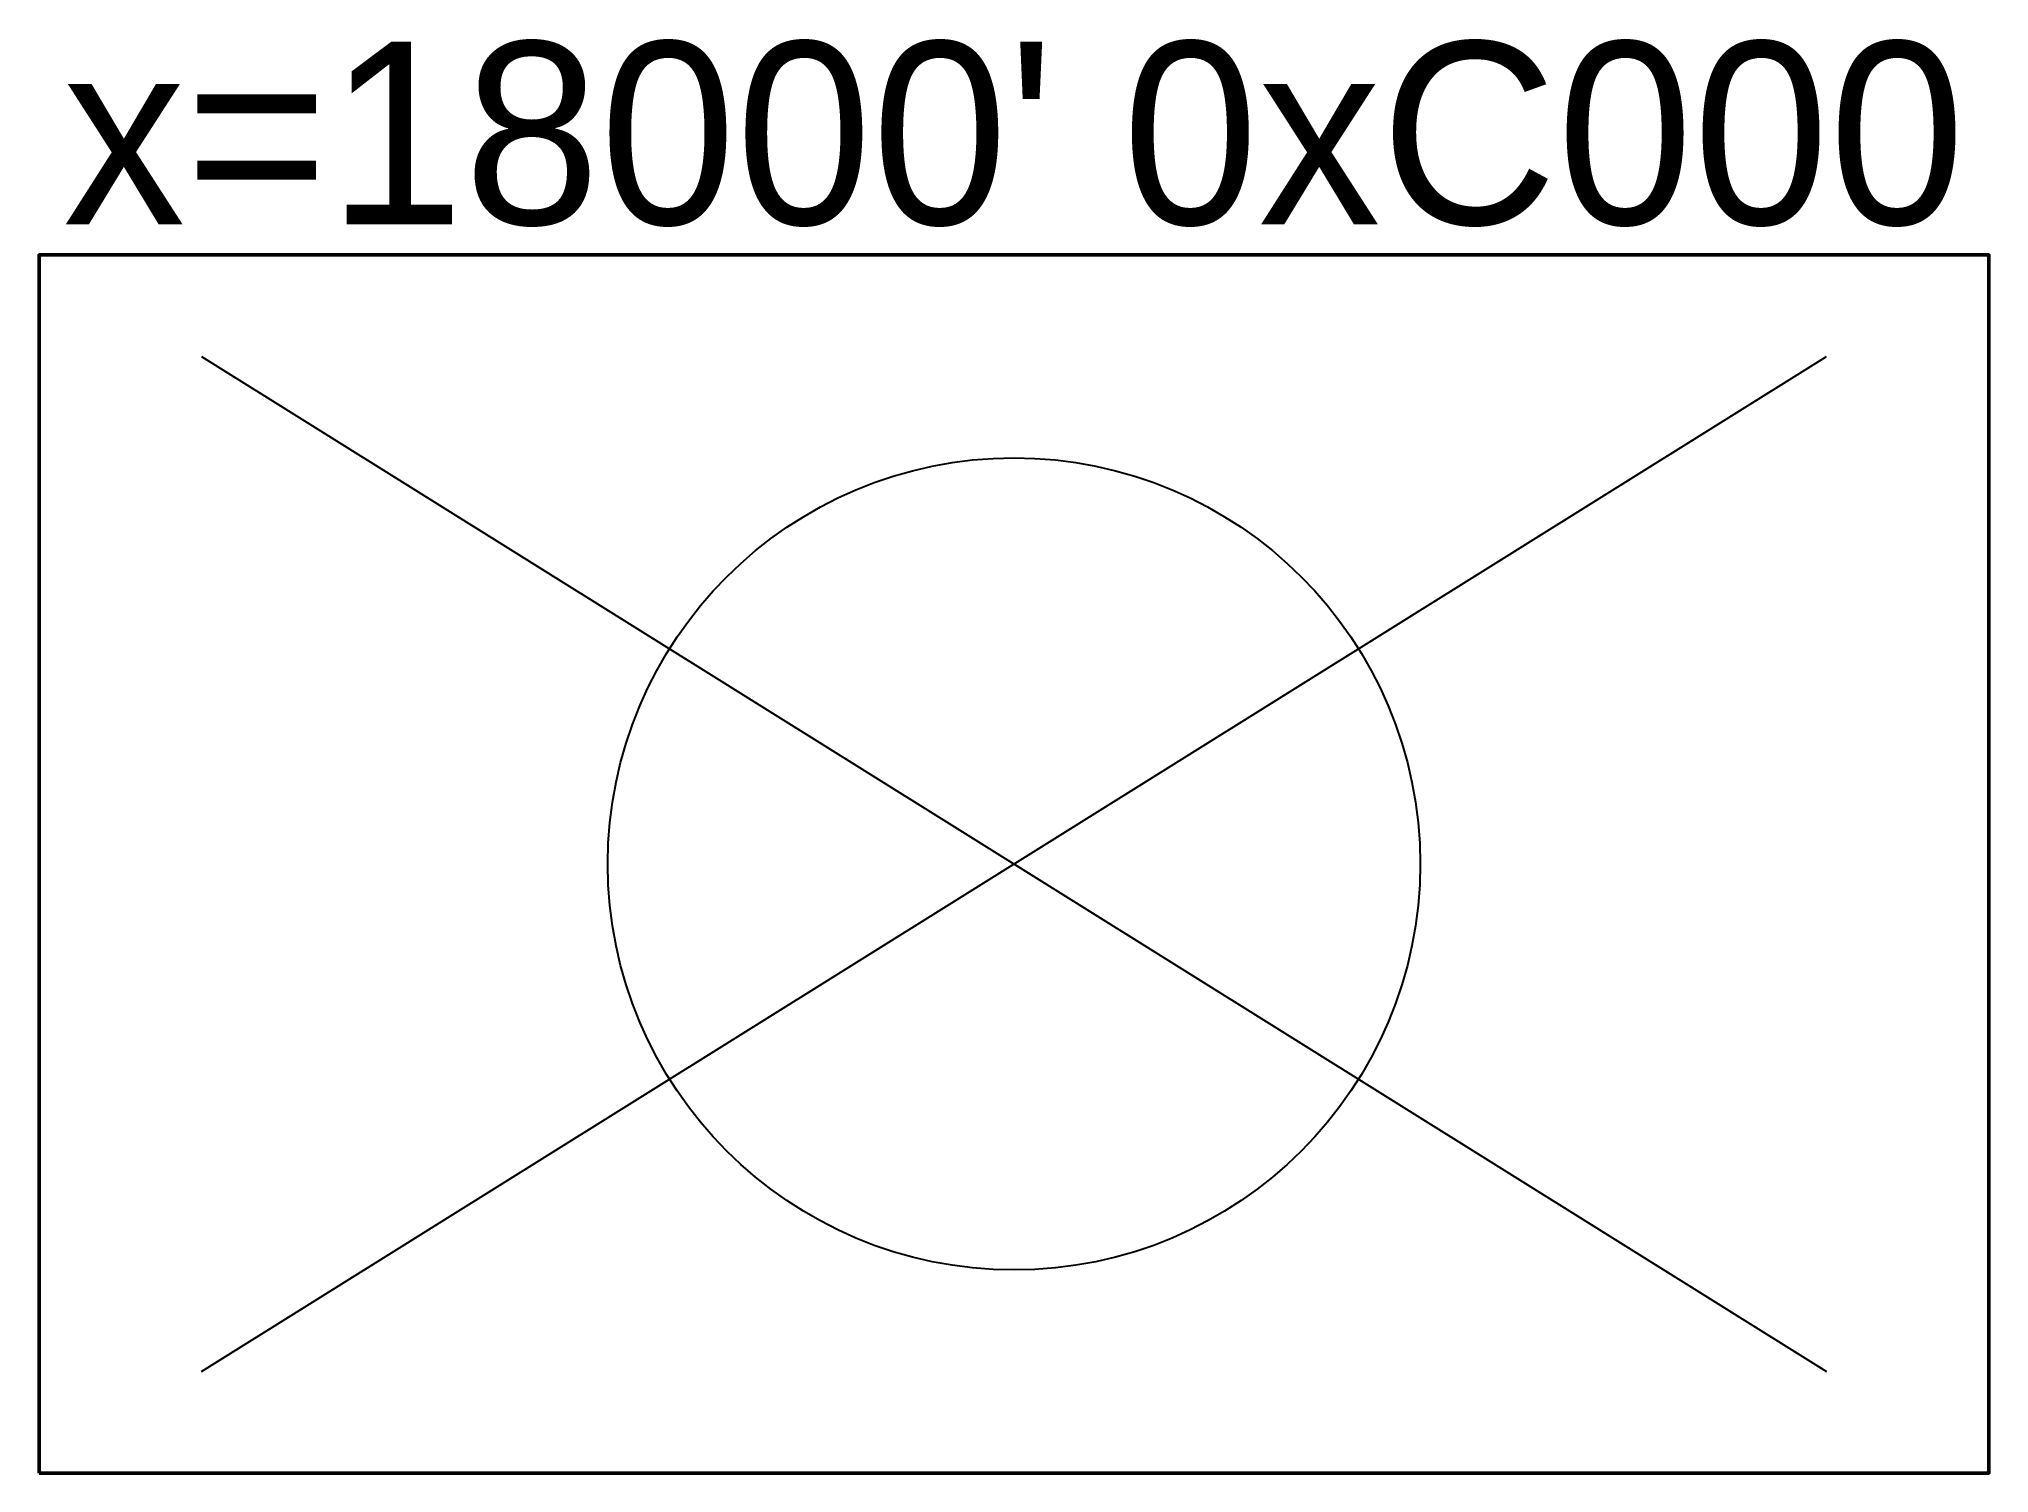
# Model space of a CAD drawing. Header units: inches. Extents: x -49 to 218461, y -528030 to 41.
# Drawn here: x 215952 to 216048, y -30 to 40.6 of the extents above.
import ezdxf
from ezdxf.enums import TextEntityAlignment as Align

# ---------------------------------------------------------------- set-up
doc = ezdxf.new("R2010")
doc.units = ezdxf.units.IN
doc.header["$MEASUREMENT"] = 0
doc.layers.add('MODELE', color=1, linetype='Continuous')

msp = doc.modelspace()

# ---------------------------------------------------------------- linework, layer by layer
at = {"layer": 'MODELE', "color": 3}
for p, q in [((215960, -25), (216040, 25)), ((215960, 25), (216040, -25))]:
    msp.add_line(p, q, dxfattribs=at)
at = {"layer": 'MODELE', "color": 3, "lineweight": 50}
msp.add_lwpolyline([(215952, -30), (216048, -30), (216048, 30), (215952, 30)], close=True, dxfattribs=at)
at = {"layer": 'MODELE', "color": 3}
msp.add_circle((216000, 0), 20, dxfattribs=at)

# ---------------------------------------------------------------- texts
msp.add_text("x=18000' 0xC000", height=9, dxfattribs=at).set_placement((216000, 36), align=Align.MIDDLE_CENTER)

doc.saveas('drawing.dxf')
